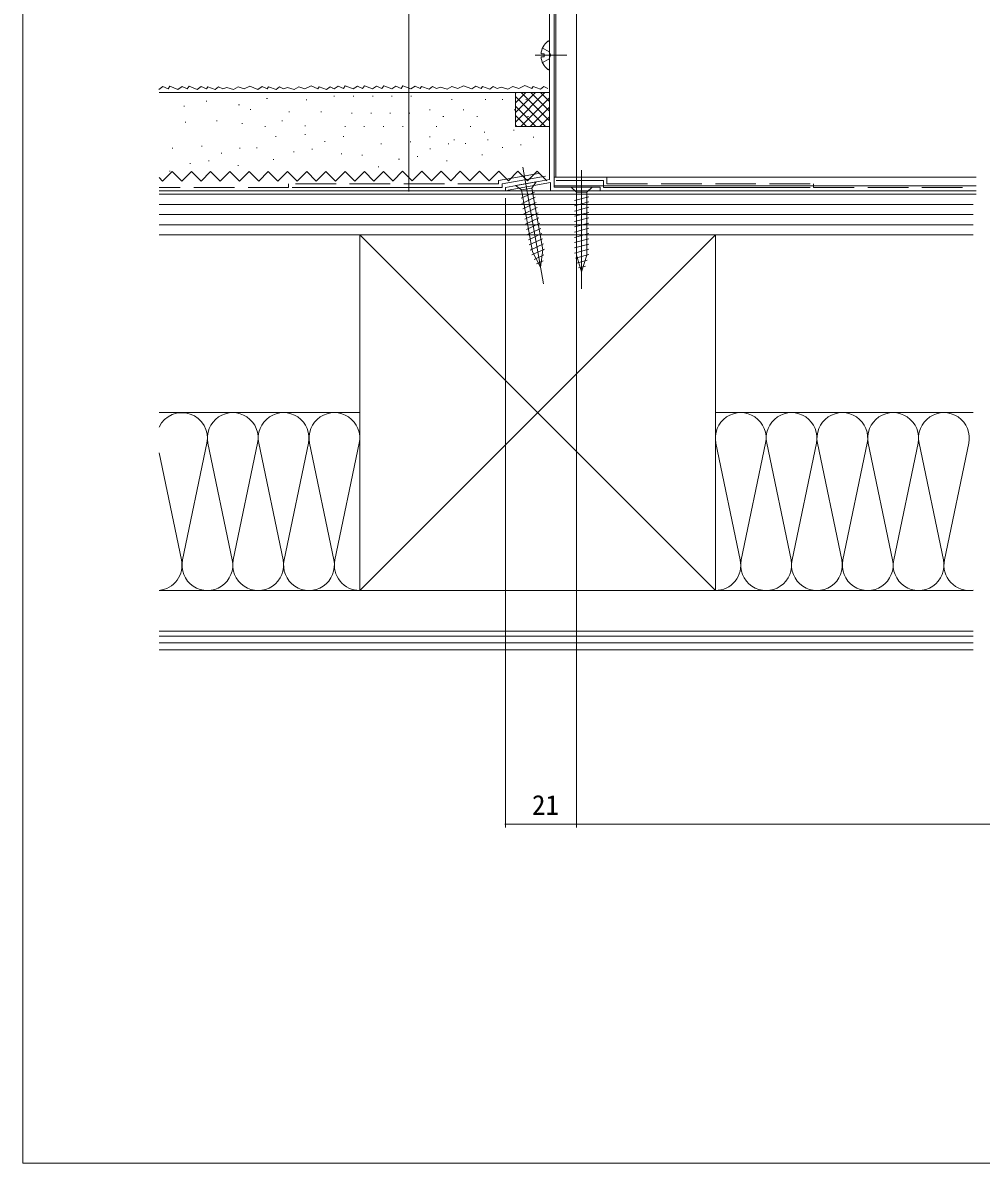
# Model space of a CAD drawing. Units: millimetres, scale not verified. Extents: x -1188 to -148, y -840 to 760.
# Drawn here: x -1188 to -905, y -840 to -503.3 of the extents above; entities that cross this region are included whole.
import ezdxf
from ezdxf.enums import TextEntityAlignment as Align

# ---------------------------------------------------------------- set-up
doc = ezdxf.new("R2010")
doc.units = ezdxf.units.MM
doc.header["$LTSCALE"] = 4
doc.linetypes.add('CHAIN2', pattern=[12, 9, -1, 1, -1])
doc.linetypes.add('DASHED3', pattern=[4, 3, -1])
for name, color, linetype, lineweight in [('0-2_YKK_ZWAK', 7, 'Continuous', 9), ('0-3_YKK_D', 6, 'Continuous', 9), ('0-4_YKK_11', 7, 'Continuous', 9), ('0-5_YKK_12', 2, 'Continuous', 9), ('0-6_YSS_K', 3, 'Continuous', 9), ('0-7_YKK_13', 4, 'Continuous', 9)]:
    doc.layers.add(name, color=color, linetype=linetype, lineweight=lineweight)
doc.styles.add('ＭＳ ゴシック', font='')
doc.styles.get('ＭＳ ゴシック').set_extended_font_data('MS Gothic')

msp = doc.modelspace()

# ---------------------------------------------------------------- linework, layer by layer
at = {"layer": '0-2_YKK_ZWAK'}
for p, q in [((-1188, -840), (-1188, 720)), ((-198, -840), (-1188, -840))]:
    msp.add_line(p, q, dxfattribs=at)
at = {"layer": '0-3_YKK_D'}
for p, q in [((-1073.994, -395.419), (-1073.994, -552.919)), ((-1024.493, -418.718), (-1024.493, -740.92)), ((-1024.493, -418.918), (-1024.493, -740.92)), ((-1050.993, -552.919), (-1074.994, -552.919)), ((-1045.493, -555.119), (-1045.493, -740.92)), ((-1045.493, -739.92), (-1024.493, -739.92)), ((-722.493, -739.92), (-1024.493, -739.92))]:
    msp.add_line(p, q, dxfattribs=at)
for centre, start, end in [((-1073.994, -552.919), 90, 270), ((-1073.994, -552.919), 270, 90), ((-1045.493, -739.92), 0, 180), ((-1045.493, -739.92), 180, 0), ((-1024.493, -739.92), 0, 180), ((-1024.493, -739.92), 0, 180), ((-1024.493, -739.92), 180, 0), ((-1024.493, -739.92), 180, 0)]:
    msp.add_arc(centre, 0.106, start, end, dxfattribs=at)
at = {"layer": '0-4_YKK_11'}
for p, q in [((-1032.493, -549.619), (-1032.493, -397.419)), ((-1031.093, -416.718), (-1031.093, -551.819)), ((-1045.493, -551.919), (-1032.493, -549.619)), ((-1045.493, -552.919), (-1045.493, -551.919)), ((-1032.193, -550.479), (-1044.668, -552.687)), ((-1032.193, -552.919), (-1032.193, -550.479)), ((-1031.093, -551.819), (-1017.493, -551.819)), ((-1017.493, -551.819), (-1017.493, -552.919)), ((-1045.093, -552.919), (-1045.493, -552.919)), ((-1044.854, -552.8), (-1045.093, -552.919)), ((-1044.668, -552.687), (-1044.854, -552.8)), ((-1017.493, -552.919), (-1032.193, -552.919))]:
    msp.add_line(p, q, dxfattribs=at)
at = {"layer": '0-5_YKK_12'}
msp.add_line((-1030.593, -548.931), (-1030.593, -408.417), dxfattribs=at)
at = {"layer": '0-6_YSS_K'}
for p, q in [((-1041.557, -522.733), (-1039.755, -521.832)), ((-1039.755, -521.832), (-1037.728, -522.733)), ((-1147.868, -522.978), (-1146.651, -522.166)), ((-1147.748, -523.928), (-1042.493, -523.922)), ((-1146.651, -522.166), (-1145.095, -522.858)), ((-1140.977, -522.166), (-1139.42, -522.858)), ((-1139.42, -522.858), (-1138.891, -522.064)), ((-1138.891, -522.064), (-1136.519, -522.977)), ((-1136.519, -522.977), (-1135.302, -522.166)), ((-1133.348, -522.262), (-1131.165, -523.056)), ((-1131.165, -523.056), (-1130.172, -522.262)), ((-1130.172, -522.262), (-1128.981, -522.857)), ((-1128.981, -522.857), (-1127.79, -522.46)), ((-1124.416, -522.262), (-1122.63, -522.857)), ((-1122.63, -522.857), (-1121, -522.042)), ((-1117.357, -522.165), (-1115.8, -522.856)), ((-1113.22, -523.055), (-1112.227, -522.261)), ((-1112.227, -522.261), (-1111.036, -522.856)), ((-1111.036, -522.856), (-1109.845, -522.459)), ((-1109.845, -522.459), (-1107.86, -523.055)), ((-1107.86, -523.055), (-1106.471, -522.26)), ((-1106.471, -522.26), (-1104.684, -522.856)), ((-1104.684, -522.856), (-1102.882, -521.955)), ((-1100.458, -522.26), (-1098.274, -523.054)), ((-1096.594, -522.662), (-1096.091, -522.855)), ((-1096.132, -524.959), (-1095.931, -524.959)), ((-1093.317, -522.736), (-1092.788, -521.942)), ((-1090.457, -524.958), (-1090.257, -524.958)), ((-1087.113, -521.941), (-1084.741, -522.855)), ((-1084.782, -524.958), (-1084.582, -524.958)), ((-1084.741, -522.855), (-1083.525, -522.043)), ((-1083.525, -522.043), (-1081.968, -522.735)), ((-1079.107, -524.958), (-1078.907, -524.958)), ((-1079.067, -522.854), (-1077.85, -522.043)), ((-1077.85, -522.043), (-1076.293, -522.735)), ((-1076.293, -522.735), (-1075.764, -521.941)), ((-1075.764, -521.941), (-1073.392, -522.854)), ((-1073.433, -524.957), (-1073.233, -524.957)), ((-1073.392, -522.854), (-1072.175, -522.043)), ((-1072.175, -522.043), (-1070.619, -522.735)), ((-1070.619, -522.735), (-1070.222, -522.139)), ((-1070.222, -522.139), (-1068.038, -522.933)), ((-1068.038, -522.933), (-1067.046, -522.139)), ((-1067.046, -522.139), (-1065.855, -522.734)), ((-1065.855, -522.734), (-1064.664, -522.337)), ((-1064.664, -522.337), (-1062.679, -522.933)), ((-1062.679, -522.933), (-1061.289, -522.138)), ((-1061.289, -522.138), (-1059.503, -522.734)), ((-1059.503, -522.734), (-1057.873, -521.919)), ((-1057.873, -521.919), (-1055.447, -522.853)), ((-1055.447, -522.853), (-1054.23, -522.042)), ((-1054.23, -522.042), (-1052.673, -522.733)), ((-1052.673, -522.733), (-1052.276, -522.138)), ((-1052.276, -522.138), (-1050.093, -522.932)), ((-1050.093, -522.932), (-1049.1, -522.138)), ((-1049.1, -522.138), (-1047.909, -522.733)), ((-1047.909, -522.733), (-1046.718, -522.336)), ((-1046.718, -522.336), (-1044.733, -522.931)), ((-1044.733, -522.931), (-1043.344, -522.137)), ((-1043.344, -522.137), (-1041.557, -522.733)), ((-1042.493, -524.123), (-1042.292, -523.922)), ((-1042.493, -526.951), (-1039.463, -523.922)), ((-1042.493, -529.779), (-1036.635, -523.922)), ((-1042.493, -532.608), (-1033.806, -523.922)), ((-1042.493, -523.922), (-1032.493, -523.922)), ((-1033.635, -533.922), (-1042.493, -525.064)), ((-1032.493, -532.235), (-1040.806, -523.922)), ((-1032.493, -529.407), (-1037.978, -523.922)), ((-1037.728, -522.733), (-1037.331, -522.137)), ((-1037.331, -522.137), (-1035.147, -522.931)), ((-1032.493, -526.578), (-1035.15, -523.922)), ((-1035.147, -522.931), (-1034.155, -522.137)), ((-1034.155, -522.137), (-1032.964, -522.732)), ((-1032.493, -523.922), (-1032.493, -533.922)), ((-1140.215, -527.933), (-1140.415, -527.933)), ((-1133.639, -526.43), (-1133.839, -526.43)), ((-1124.057, -527.557), (-1124.257, -527.557)), ((-1115.789, -525.678), (-1115.989, -525.678)), ((-1104.14, -526.054), (-1104.34, -526.054)), ((-1061.433, -525.956), (-1061.233, -525.956)), ((-1051.433, -525.956), (-1051.233, -525.956)), ((-1046.433, -525.956), (-1046.233, -525.956)), ((-1036.463, -533.922), (-1042.493, -527.892)), ((-1040.978, -533.922), (-1032.493, -525.436)), ((-1039.433, -525.955), (-1039.233, -525.955)), ((-1038.15, -533.922), (-1032.493, -528.265)), ((-1120.675, -528.872), (-1120.875, -528.872)), ((-1109.213, -529.624), (-1109.413, -529.624)), ((-1099.819, -529.624), (-1100.019, -529.624)), ((-1090.943, -529.983), (-1090.743, -529.983)), ((-1085.269, -529.983), (-1085.069, -529.983)), ((-1079.594, -529.982), (-1079.394, -529.982)), ((-1073.919, -529.982), (-1073.719, -529.982)), ((-1067.919, -528.982), (-1067.719, -528.982)), ((-1063.919, -530.981), (-1063.719, -530.981)), ((-1057.919, -528.981), (-1057.719, -528.981)), ((-1053.919, -530.981), (-1053.719, -530.981)), ((-1042.919, -528.98), (-1042.719, -528.98)), ((-1039.292, -533.922), (-1042.493, -530.721)), ((-1038.919, -530.98), (-1038.719, -530.98)), ((-1035.919, -528.98), (-1035.719, -528.98)), ((-1035.321, -533.922), (-1032.493, -531.093)), ((-1139.839, -532.63), (-1140.039, -532.63)), ((-1130.633, -532.254), (-1130.833, -532.254)), ((-1123.117, -533.006), (-1123.317, -533.006)), ((-1116.353, -533.945), (-1116.553, -533.945)), ((-1111.28, -532.254), (-1111.48, -532.254)), ((-1104.516, -533.757), (-1104.716, -533.757)), ((-1092.943, -533.983), (-1092.743, -533.983)), ((-1092.943, -533.983), (-1092.743, -533.983)), ((-1087.268, -533.983), (-1087.068, -533.983)), ((-1081.594, -533.982), (-1081.394, -533.982)), ((-1075.919, -533.982), (-1075.719, -533.982)), ((-1065.919, -533.981), (-1065.719, -533.981)), ((-1055.919, -533.981), (-1055.719, -533.981)), ((-1042.889, -535.014), (-1043.089, -535.014)), ((-1042.12, -533.922), (-1042.493, -533.549)), ((-1040.919, -533.98), (-1040.719, -533.98)), ((-1033.919, -533.979), (-1033.719, -533.979)), ((-1113.163, -536.884), (-1113.363, -536.884)), ((-1104.52, -536.321), (-1104.72, -536.321)), ((-1098.696, -538.388), (-1098.896, -538.388)), ((-1093.247, -536.884), (-1093.447, -536.884)), ((-1073.43, -538.469), (-1073.63, -538.469)), ((-1067.919, -536.982), (-1067.719, -536.981)), ((-1060.765, -537.902), (-1060.565, -537.902)), ((-1051.532, -535.578), (-1051.732, -535.578)), ((-1050.765, -537.902), (-1050.565, -537.902)), ((-1037.065, -537.081), (-1037.265, -537.081)), ((-1143.704, -540.339), (-1143.904, -540.339)), ((-1135.061, -539.775), (-1135.261, -539.775)), ((-1129.236, -541.842), (-1129.436, -541.842)), ((-1123.787, -540.339), (-1123.987, -540.339)), ((-1118.8, -540.266), (-1119, -540.266)), ((-1107.902, -541.394), (-1108.102, -541.394)), ((-1102.453, -540.642), (-1102.653, -540.642)), ((-1093.811, -541.957), (-1094.011, -541.957)), ((-1082.073, -539.032), (-1082.273, -539.032)), ((-1067.605, -540.535), (-1067.805, -540.535)), ((-1062.156, -539.032), (-1062.356, -539.032)), ((-1057.169, -538.96), (-1057.369, -538.96)), ((-1046.271, -540.087), (-1046.471, -540.087)), ((-1040.823, -539.336), (-1041.023, -539.336)), ((-1138.443, -544.848), (-1138.643, -544.848)), ((-1132.994, -544.097), (-1133.194, -544.097)), ((-1124.351, -545.412), (-1124.551, -545.412)), ((-1113.915, -543.648), (-1114.115, -543.648)), ((-1087.709, -542.414), (-1087.909, -542.414)), ((-1076.812, -543.542), (-1077.012, -543.542)), ((-1071.363, -542.79), (-1071.563, -542.79)), ((-1062.72, -544.105), (-1062.92, -544.105)), ((-1052.284, -542.342), (-1052.484, -542.342)), ((-1143.884, -547.2), (-1146.721, -550.038)), ((-1144.455, -547.103), (-1144.655, -547.103)), ((-1143.884, -547.2), (-1141.046, -550.037)), ((-1138.209, -547.2), (-1141.046, -550.037)), ((-1138.209, -547.2), (-1135.371, -550.037)), ((-1132.534, -547.2), (-1135.371, -550.037)), ((-1132.534, -547.2), (-1129.697, -550.037)), ((-1126.86, -547.199), (-1129.697, -550.037)), ((-1126.86, -547.199), (-1124.022, -550.036)), ((-1121.185, -547.199), (-1124.022, -550.036)), ((-1121.185, -547.199), (-1118.347, -550.036)), ((-1115.51, -547.198), (-1118.347, -550.036)), ((-1115.51, -547.198), (-1112.673, -550.036)), ((-1109.836, -547.198), (-1112.673, -550.036)), ((-1109.836, -547.198), (-1106.998, -550.035)), ((-1104.161, -547.198), (-1106.998, -550.035)), ((-1104.161, -547.198), (-1101.323, -550.035)), ((-1098.486, -547.197), (-1101.323, -550.035)), ((-1098.486, -547.197), (-1095.649, -550.035)), ((-1092.811, -547.197), (-1095.649, -550.035)), ((-1092.811, -547.197), (-1089.974, -550.034)), ((-1087.137, -547.197), (-1089.974, -550.034)), ((-1087.137, -547.197), (-1084.299, -550.034)), ((-1081.462, -547.196), (-1084.299, -550.034)), ((-1082.824, -545.796), (-1083.024, -545.796)), ((-1081.462, -547.196), (-1078.625, -550.033)), ((-1075.835, -547.149), (-1078.672, -549.986)), ((-1075.835, -547.149), (-1072.997, -549.986)), ((-1070.16, -547.148), (-1072.997, -549.986)), ((-1070.16, -547.148), (-1067.323, -549.985)), ((-1064.485, -547.148), (-1067.323, -549.985)), ((-1064.485, -547.148), (-1061.648, -549.985)), ((-1058.811, -547.147), (-1061.648, -549.985)), ((-1058.811, -547.147), (-1055.973, -549.985)), ((-1053.136, -547.147), (-1055.973, -549.985)), ((-1053.136, -547.147), (-1050.298, -549.984)), ((-1047.461, -547.147), (-1050.298, -549.984)), ((-1047.461, -547.147), (-1044.624, -549.984)), ((-1046.493, -550.909), (-1033.692, -548.644)), ((-1041.787, -547.146), (-1044.624, -549.984)), ((-1041.787, -547.146), (-1038.949, -549.984)), ((-1036.112, -547.146), (-1038.949, -549.984)), ((-1036.112, -547.146), (-1033.274, -549.983)), ((-1147.748, -549.011), (-1146.721, -550.038)), ((-1046.493, -551.909), (-1108.493, -551.909)), ((-1046.493, -550.909), (-1046.493, -551.909)), ((-1031.093, -548.931), (-906.493, -548.931)), ((-906.493, -551.431), (-1031.093, -551.431)), ((-1016.493, -549.909), (-1030.493, -549.909)), ((-1016.493, -549.909), (-1016.493, -551.909)), ((-1016.493, -551.909), (-955.493, -551.909)), ((-906.493, -552.931), (-1147.748, -552.931)), ((-906.493, -553.921), (-1147.748, -553.921)), ((-907.384, -553.92), (-1035.993, -553.92)), ((-906.493, -553.931), (-1031.093, -553.931)), ((-907.384, -556.92), (-1147.748, -556.92)), ((-907.384, -559.92), (-1147.748, -559.92)), ((-907.384, -562.92), (-1147.748, -562.92)), ((-1088.493, -565.92), (-1147.748, -565.92)), ((-1147.748, -565.92), (-907.384, -565.92)), ((-1088.493, -670.92), (-1088.493, -565.92)), ((-983.493, -565.92), (-1088.493, -670.92)), ((-983.493, -670.92), (-1088.493, -565.92)), ((-1088.493, -565.92), (-983.493, -565.92)), ((-983.493, -565.92), (-983.493, -670.92)), ((-983.493, -565.92), (-907.384, -565.92)), ((-1147.748, -618.42), (-1088.493, -618.42)), ((-907.384, -618.42), (-983.493, -618.42)), ((-1133.651, -627.452), (-1140.835, -661.889)), ((-1126.151, -661.889), (-1133.335, -627.452)), ((-1118.651, -627.452), (-1125.835, -661.889)), ((-1111.151, -661.889), (-1118.335, -627.452)), ((-1103.651, -627.452), (-1110.835, -661.889)), ((-1096.151, -661.889), (-1103.335, -627.452)), ((-1088.651, -627.452), (-1095.835, -661.889)), ((-983.335, -627.452), (-976.151, -661.889)), ((-975.835, -661.889), (-968.651, -627.452)), ((-968.335, -627.452), (-961.151, -661.889)), ((-960.835, -661.889), (-953.651, -627.452)), ((-953.335, -627.452), (-946.151, -661.889)), ((-945.835, -661.889), (-938.651, -627.452)), ((-938.335, -627.452), (-931.151, -661.889)), ((-930.835, -661.889), (-923.651, -627.452)), ((-923.335, -627.452), (-916.151, -661.889)), ((-915.835, -661.889), (-908.651, -627.452)), ((-1141.151, -661.889), (-1147.748, -630.265)), ((-1088.493, -670.92), (-1147.748, -670.92)), ((-983.493, -670.92), (-1088.493, -670.92)), ((-983.493, -670.92), (-907.384, -670.92)), ((-907.384, -682.92), (-1147.748, -682.92)), ((-907.384, -684.42), (-1147.748, -684.42)), ((-907.384, -686.42), (-1147.748, -686.42)), ((-907.384, -688.42), (-1147.748, -688.42))]:
    msp.add_line(p, q, dxfattribs=at)
at = {"layer": '0-6_YSS_K', "linetype": 'DASHED3'}
for p, q in [((-1047.493, -549.909), (-1033.707, -547.47)), ((-1109.493, -551.909), (-1147.748, -551.909)), ((-1109.493, -550.909), (-1109.493, -551.909)), ((-1047.493, -550.909), (-1109.493, -550.909)), ((-1047.493, -549.909), (-1047.493, -550.909)), ((-1015.493, -548.909), (-1030.493, -548.909)), ((-1015.493, -548.909), (-1015.493, -550.909)), ((-1015.493, -550.909), (-954.493, -550.909)), ((-954.493, -550.909), (-954.493, -551.909)), ((-954.493, -551.909), (-906.493, -551.909))]:
    msp.add_line(p, q, dxfattribs=at)
at = {"layer": '0-6_YSS_K'}
for points in [[(-1145.095, -522.858), (-1144.565, -522.064), (-1142.193, -522.977), (-1140.977, -522.166)], [(-1135.302, -522.166), (-1133.745, -522.858), (-1133.348, -522.262)], [(-1127.79, -522.46), (-1125.805, -523.056), (-1124.416, -522.262)], [(-1121, -522.042), (-1118.573, -522.976), (-1117.357, -522.165)], [(-1115.8, -522.856), (-1115.403, -522.261), (-1113.22, -523.055)], [(-1102.882, -521.955), (-1100.855, -522.856), (-1100.458, -522.26)], [(-1098.274, -523.054), (-1097.282, -522.26), (-1096.091, -522.855)], [(-1096.091, -522.855), (-1094.874, -522.044), (-1093.317, -522.736)], [(-1092.788, -521.942), (-1090.416, -522.855), (-1089.199, -522.044), (-1087.643, -522.736), (-1087.113, -521.941)], [(-1081.968, -522.735), (-1081.439, -521.941), (-1079.067, -522.854)], [(-1042.493, -523.922), (-1042.493, -533.922), (-1032.493, -533.922)]]:
    msp.add_lwpolyline(points, dxfattribs=at)
for centre, start, end in [((-1140.993, -625.92), 348.21645, 154.24707), ((-1125.993, -625.92), 348.21645, 191.78352), ((-1110.993, -625.92), 348.21645, 191.78352), ((-1095.993, -625.92), 348.21645, 191.78352), ((-975.993, -625.92), 348.21645, 191.78352), ((-960.993, -625.92), 348.21645, 191.78352), ((-945.993, -625.92), 348.21645, 191.78352), ((-930.993, -625.92), 348.21645, 191.78352), ((-915.993, -625.92), 348.21645, 191.78352), ((-1148.493, -663.42), 275.70029, 11.78352), ((-1133.493, -663.42), 168.21645, 11.78352), ((-1118.493, -663.42), 168.21645, 11.78352), ((-1103.493, -663.42), 168.21645, 11.78352), ((-1088.493, -663.42), 168.21645, 269.99998), ((-983.493, -663.42), 270, 11.78352), ((-968.493, -663.42), 168.21645, 11.78352), ((-953.493, -663.42), 168.21645, 11.78352), ((-938.493, -663.42), 168.21645, 11.78352), ((-923.493, -663.42), 168.21645, 11.78352), ((-908.493, -663.42), 168.21645, 278.50264)]:
    msp.add_arc(centre, 7.5, start, end, dxfattribs=at)
at = {"layer": '0-7_YKK_13', "linetype": 'DASHED3'}
for p, q in [((-1034.57, -510.844), (-1032.704, -511.774)), ((-1034.57, -514.994), (-1032.704, -514.064)), ((-1032.704, -511.774), (-1032.095, -512.919)), ((-1032.704, -514.064), (-1032.095, -512.919))]:
    msp.add_line(p, q, dxfattribs=at)
at = {"layer": '0-7_YKK_13'}
for p, q in [((-1032.493, -516.894), (-1032.493, -508.943)), ((-1034.976, -512.494), (-1034.093, -512.494)), ((-1034.976, -513.344), (-1034.093, -513.344)), ((-1034.093, -512.494), (-1034.093, -513.344)), ((-1036.44, -550.317), (-1042.545, -551.397)), ((-1042.545, -551.397), (-1040.749, -552.653)), ((-1037.697, -552.113), (-1040.749, -552.653)), ((-1036.44, -550.317), (-1037.697, -552.113)), ((-1034.469, -570.364), (-1037.697, -552.113)), ((-1026.093, -551.819), (-1024.543, -553.369)), ((-1019.893, -551.819), (-1026.093, -551.819)), ((-1019.893, -551.819), (-1021.443, -553.369)), ((-1040.868, -555.138), (-1036.928, -553.299)), ((-1040.749, -552.653), (-1037.521, -570.904)), ((-1040.598, -556.668), (-1036.658, -554.828)), ((-1025.093, -555.795), (-1020.893, -554.67)), ((-1021.443, -553.369), (-1024.543, -553.369)), ((-1024.543, -553.369), (-1024.543, -571.903)), ((-1021.443, -571.903), (-1021.443, -553.369)), ((-1040.327, -558.197), (-1036.387, -556.357)), ((-1040.057, -559.726), (-1036.117, -557.886)), ((-1025.093, -557.348), (-1020.893, -556.223)), ((-1025.093, -558.901), (-1020.893, -557.775)), ((-1039.786, -561.255), (-1035.847, -559.415)), ((-1039.516, -562.784), (-1035.576, -560.945)), ((-1025.093, -560.454), (-1020.893, -559.328)), ((-1025.093, -562.007), (-1020.893, -560.881)), ((-1039.245, -564.314), (-1035.306, -562.474)), ((-1038.975, -565.843), (-1035.035, -564.003)), ((-1038.704, -567.372), (-1034.765, -565.532)), ((-1025.093, -563.56), (-1020.893, -562.434)), ((-1025.093, -565.112), (-1020.893, -563.987)), ((-1025.093, -566.665), (-1020.893, -565.54)), ((-1038.434, -568.901), (-1034.494, -567.061)), ((-1038.164, -570.43), (-1034.224, -568.591)), ((-1025.093, -568.218), (-1020.893, -567.093)), ((-1025.093, -569.771), (-1020.893, -568.646)), ((-1037.65, -571.846), (-1033.953, -570.12)), ((-1035.139, -575.475), (-1037.521, -570.904)), ((-1036.956, -573.178), (-1034.108, -571.848)), ((-1035.139, -575.475), (-1034.469, -570.364)), ((-1025.093, -571.324), (-1020.893, -570.199)), ((-1024.834, -572.808), (-1020.893, -571.752)), ((-1022.993, -576.819), (-1024.543, -571.903)), ((-1022.993, -576.819), (-1021.443, -571.903)), ((-1036.262, -574.509), (-1034.34, -573.611)), ((-1024.383, -574.24), (-1021.346, -573.426)), ((-1023.931, -575.672), (-1021.881, -575.122))]:
    msp.add_line(p, q, dxfattribs=at)
at = {"layer": '0-7_YKK_13', "linetype": 'CHAIN2'}
for p, q in [((-1036.751, -512.919), (-1027.364, -512.919)), ((-1040.364, -545.933), (-1034.268, -580.399)), ((-1022.993, -546.819), (-1022.993, -581.819))]:
    msp.add_line(p, q, dxfattribs=at)
at = {"layer": '0-7_YKK_13'}
for centre, radius, start, end in [((-1029.693, -512.919), 5.3, 127.71408, 175.40057), ((-1032.767, -508.943), 0.274, 0, 127.71408), ((-1029.693, -512.919), 5.3, 184.59941, 232.2859), ((-1032.767, -516.894), 0.274, 232.2859, 0)]:
    msp.add_arc(centre, radius, start, end, dxfattribs=at)

# ---------------------------------------------------------------- texts
at = {"layer": '0-3_YKK_D', "color": 4, "style": 'ＭＳ ゴシック'}
msp.add_text('21', height=5.865, dxfattribs=at).set_placement((-1037.649, -738.92), align=Align.BOTTOM_LEFT)

doc.saveas('drawing.dxf')
